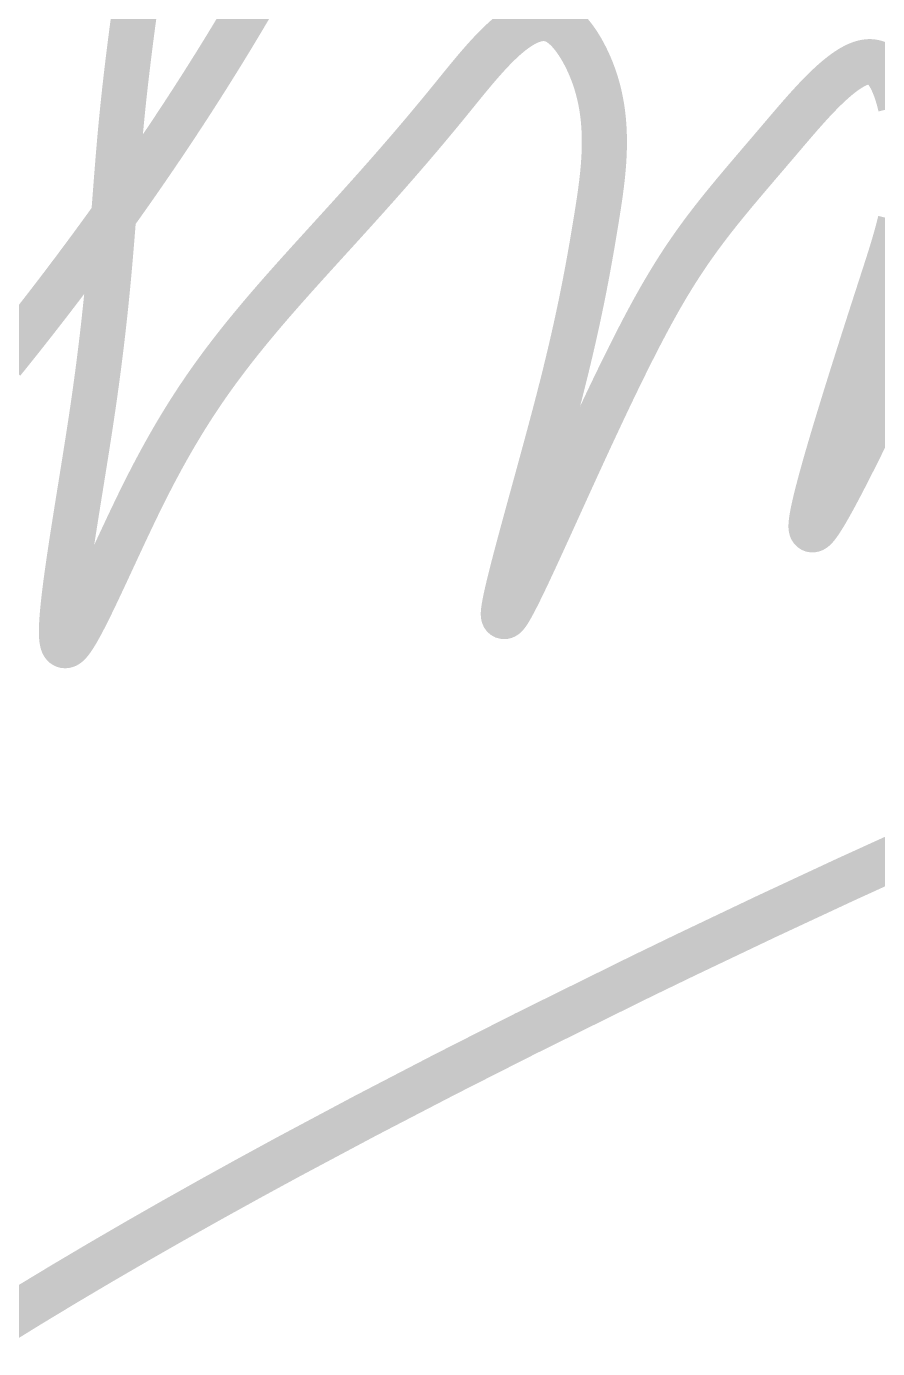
# Model space of a CAD drawing. Header units: millimetres. Extents: x 480521 to 6014615, y -961280 to 187869.
# Drawn here: x 754686.3 to 754912.5, y 12623.2 to 12974.5 of the extents above; entities that cross this region are included whole.
import ezdxf
from ezdxf.enums import TextEntityAlignment as Align

# ---------------------------------------------------------------- set-up
doc = ezdxf.new("R2010")
doc.units = ezdxf.units.MM
doc.header["$LTSCALE"] = 600
doc.header["$MEASUREMENT"] = 0
doc.layers.get('0').update_dxf_attribs({"lineweight": 0})
for name, color, linetype, lineweight in [('ISO', 153, 'Continuous', 13), ('LC Net thay', 7, 'Continuous', 25), ('LC Text1', 3, 'Continuous', 20)]:
    doc.layers.add(name, color=color, linetype=linetype, lineweight=lineweight)
doc.styles.add('Khungten', font='VHAVAN.TTF', dxfattribs={"width": 0.9, "height": 5000})
doc.styles.add('LC 1', font='VHAVANB.TTF')
doc.styles.add('Title', font='VHBLACK.TTF')

# ---------------------------------------------------------------- blocks, each defined once
blk = doc.blocks.new('mr thuan')
at = {"layer": 'ISO', "ltscale": 2, "const_width": 40}
for points in [[(1199.941209028202, -1087.692581086754), (1208.078632201708, -1077.59461037982), (1216.168902048532, -1067.459871668631), (1224.212099679902, -1057.287870244603), (1232.208306207074, -1047.078111399227), (1240.157602741288, -1036.830100423933), (1248.060070393793, -1026.543342610195), (1255.915790275831, -1016.217343249446), (1263.724843498643, -1005.851607633143), (1271.487311173481, -995.4456410527491), (1279.203274411582, -984.9989487997082), (1289.948104167066, -970.2759939999669), (1294.495960932629, -963.9814472237194), (1302.071971623427, -953.4103125526453), (1309.599504796905, -942.7982174190402), (1317.077203200137, -932.1457589719648), (1324.503709580247, -921.4535343604512), (1331.87766668433, -910.7221407335892), (1339.197717259492, -899.9521752404253), (1346.462504052823, -889.1442350300058), (1353.670669811439, -878.2989172514062), (1360.820857282441, -867.4168190536875), (1367.911709212927, -856.498537585896), (1374.941868350001, -845.5446699970926), (1381.909977440766, -834.5558134363382), (1388.814679232324, -823.5325650526938), (1395.65461647178, -812.4755219952058), (1402.428431906232, -801.3852814129496), (1409.134768282784, -790.2624404549715), (1415.772268348541, -779.1075962703326), (1422.339574850605, -767.9213460080937)], [(1317.875242458704, -769.0678365086205), (1316.993123285007, -775.498745169345), (1316.12494381766, -781.904894225765), (1315.271376114684, -788.284810735975), (1314.433092234103, -794.6370217580406), (1313.610764233934, -800.9600543500128), (1312.805064172197, -807.2524355700007), (1312.016664106912, -813.5126924760552), (1311.2462360961, -819.7393521262711), (1310.494452197781, -825.9309415786993), (1309.761984469977, -832.0859878914198), (1309.049504970702, -838.2030181225273), (1308.357685757983, -844.2805593300582), (1307.687198889838, -850.3171385721216), (1307.038716424286, -856.3112829067686), (1306.412910419349, -862.2615193920792), (1305.685565688938, -869.414537057979), (1305.231798966412, -874.0249459034094), (1304.675733931024, -879.8407033678377), (1304.140268542465, -885.6191493033693), (1303.623409259737, -891.3657966893225), (1303.123162541851, -897.0861585051025), (1302.164532636594, -908.4700773434015), (1301.24843049877, -919.8150096531608), (1300.358907800433, -931.1650592692167), (1299.480016213631, -942.5643300264055), (1299.039573234575, -948.2962057813129), (1298.595807410427, -954.0569257595635), (1298.146725200189, -959.8520029405336), (1297.690333062874, -965.6869503035705), (1297.224637457482, -971.5672808280215), (1296.747644843024, -977.4985074932338), (1296.257361678508, -983.4861432785983), (1295.751794422948, -989.5357011634478), (1295.228949535329, -995.652694127115), (1294.686833474676, -1001.842635148991), (1294.123452699991, -1008.111037208437), (1293.536813670282, -1014.463413284771), (1292.924922844555, -1020.905276357385), (1292.608885026628, -1024.161488323341), (1292.285786681819, -1027.442139405612), (1291.955378617513, -1030.747918726629), (1291.61741164108, -1034.079515408812), (1291.271636559897, -1037.437618574593), (1290.917804181343, -1040.822917346362), (1290.55566531279, -1044.236100846552), (1290.184970761617, -1047.677858197581), (1289.805471335196, -1051.148878521883), (1289.416917840907, -1054.64985094186), (1289.019061086125, -1058.181464579931), (1288.611651878222, -1061.74440855853), (1288.194441024581, -1065.33937200006), (1287.767179332572, -1068.967044026955), (1287.329617609568, -1072.628113761617), (1286.881506662954, -1076.323270326495), (1286.422597300101, -1080.053202843977), (1285.952640328385, -1083.818600436498), (1285.471386555182, -1087.620152226475), (1284.978586787867, -1091.458547336326), (1284.473991833816, -1095.33447488847), (1283.957352500409, -1099.248624005326), (1283.42841959502, -1103.201683809326), (1282.886943925019, -1107.194343422874), (1282.332676297789, -1111.227291968404), (1281.7653675207, -1115.301218568304), (1281.184768401134, -1119.416812345036), (1280.590629746461, -1123.574762420991), (1279.982702364061, -1127.7757579186), (1279.36073706131, -1132.020487960268), (1278.835647378757, -1135.564019578742), (1278.074064592896, -1140.642709924839), (1277.410465258647, -1145.016359593967), (1276.734808861806, -1149.426822459165), (1276.048216437022, -1153.870334153005), (1275.351809018965, -1158.343130308043), (1273.93403334168, -1167.361518531921), (1272.49045010722, -1176.451872191232), (1271.030027592893, -1185.584076346437), (1268.094537833782, -1203.853576386275), (1266.637407143582, -1212.930642391802), (1265.199310282667, -1221.929099135014), (1264.490202124849, -1226.389438114638), (1263.789215528337, -1230.818831676341), (1263.097471527792, -1235.213515452691), (1262.416091157877, -1239.569725076231), (1261.746195453252, -1243.883696179531), (1261.088905448578, -1248.151664395133), (1260.445342178518, -1252.369865355591), (1259.81662667773, -1256.534534693477), (1259.20387998088, -1260.641908041347), (1258.608223122625, -1264.688221031742), (1258.030777137628, -1268.669709297217), (1257.472663060555, -1272.582608470344), (1256.935001926056, -1276.423154183678), (1256.418914768805, -1280.187582069746), (1255.925522623456, -1283.872127761133), (1255.455946524671, -1287.473026890395), (1255.011307507113, -1290.986515090073), (1254.592726605442, -1294.408827992724), (1254.201324854319, -1297.736201230917), (1254.016166483547, -1299.363109111), (1253.838223288411, -1300.964870437194), (1253.66763539824, -1302.54101466354), (1253.50454294237, -1304.091071244111), (1253.349086050133, -1305.614569632991), (1253.201404850861, -1307.111039284238), (1253.06163947389, -1308.580009651923), (1252.929930048551, -1310.021010190118), (1252.806416704174, -1311.433570352892), (1252.691239570093, -1312.817219594304), (1252.584538775642, -1314.17148736844), (1252.486454450151, -1315.495903129369), (1252.397126722957, -1316.78999633115), (1252.316695723392, -1318.053296427854), (1252.245301580784, -1319.285332873551), (1252.183084424469, -1320.485635122313), (1252.130184383779, -1321.653732628212), (1252.086741588046, -1322.789154845319), (1252.052896166606, -1323.89143122769), (1252.028788248786, -1324.960091229412), (1252.014557963925, -1325.99466430454), (1252.010345441351, -1326.994679907148), (1252.016290810396, -1327.959667491305), (1252.0325342004, -1328.889156511097), (1252.059215740686, -1329.782676420567), (1252.096475560593, -1330.639756673787), (1252.144453789453, -1331.459926724856), (1252.203290556597, -1332.242716027802), (1252.273125991356, -1332.98765403674), (1252.354100223067, -1333.694270205699), (1252.446353381059, -1334.362093988762), (1252.550025594668, -1334.990654840003), (1252.665256993227, -1335.579482213492), (1252.792187706062, -1336.128105563301), (1252.930957862514, -1336.636054343486), (1253.081707591908, -1337.102858008133), (1253.244577023583, -1337.528046011299), (1253.41970628687, -1337.911147807055), (1253.607235511099, -1338.251692849473), (1253.807304825605, -1338.549210592624), (1254.02005435972, -1338.803230490579), (1254.245624242776, -1339.01328199741), (1254.484154604106, -1339.178894567172), (1254.735785573044, -1339.299597653953), (1255.000657278924, -1339.374920711809), (1255.278909851077, -1339.404393194811), (1255.570683418831, -1339.38754455703), (1255.876118111526, -1339.323904252538), (1256.195354058491, -1339.213001735407), (1256.460624478234, -1339.090011342079), (1256.875699435619, -1338.84785491541), (1257.236711505622, -1338.594029642758), (1257.611392387334, -1338.293555903409), (1257.999567291718, -1337.947097436612), (1258.401061429722, -1337.555317981591), (1258.815700012306, -1337.11888127758), (1259.243308250425, -1336.638451063816), (1259.683711355035, -1336.114691079521), (1260.136734537093, -1335.548265063931), (1260.602203007555, -1334.939836756283), (1261.079941977376, -1334.290069895811), (1261.56977665751, -1333.599628221738), (1262.071532258917, -1332.869175473301), (1262.585033992549, -1332.099375389735), (1263.110107069369, -1331.290891710261), (1263.646576700325, -1330.444388174146), (1264.194268096377, -1329.560528520567), (1264.753006468483, -1328.639976488805), (1265.322617027596, -1327.68339581808), (1265.902924984668, -1326.691450247614), (1266.493755550666, -1325.664803516644), (1267.094933936536, -1324.604119364405), (1267.706285353237, -1323.51006153012), (1268.327635011727, -1322.383293753039), (1268.958808122963, -1321.224479772383), (1269.599629897897, -1320.03428332739), (1270.249925547487, -1318.81336815728), (1270.909520282687, -1317.562398001304), (1271.578239314458, -1316.28203659867), (1272.255907853749, -1314.972947688642), (1272.942351111524, -1313.635795010428), (1273.637394298734, -1312.271242303279), (1274.340862626334, -1310.879953306416), (1275.052581305285, -1309.46259175906), (1275.772375546538, -1308.019821400463), (1276.500070561051, -1306.552305969861), (1277.978463753683, -1303.545694849527), (1279.486362570828, -1300.448068311918), (1281.022368700134, -1297.26473627091), (1282.58508382925, -1294.001008640349), (1284.173109645824, -1290.662195334095), (1285.785047837504, -1287.253606266022), (1287.419500091935, -1283.780551349962), (1289.075068096772, -1280.248340499806), (1290.750353539657, -1276.662283629412), (1292.443958108241, -1273.027690652612), (1294.154483490176, -1269.349871483297), (1295.880531373103, -1265.634136035311), (1297.620703444674, -1261.88579422253), (1299.373601392541, -1258.110155958784), (1302.911981667738, -1250.498229733916), (1306.484485699879, -1242.840836671574), (1310.079926990158, -1235.180456082657), (1313.687119039754, -1227.559567278033), (1315.491625818417, -1223.777207079489), (1317.294875349857, -1220.0206495686), (1319.095469321717, -1216.295204659225), (1320.892009421648, -1212.606182265226), (1322.6830973373, -1208.958892300463), (1323.585693179688, -1207.133319646236), (1326.244261483043, -1201.807300625398), (1328.014026645258, -1198.30448138091), (1329.776951648277, -1194.849174862204), (1331.533323892269, -1191.440493995353), (1333.283430777396, -1188.077551706374), (1335.027559703827, -1184.759460921327), (1336.765998071733, -1181.48533456627), (1338.49903328127, -1178.254285567222), (1340.226952732613, -1175.065426850255), (1341.95004382592, -1171.9178713414), (1343.668593961367, -1168.810731966703), (1345.382890539109, -1165.743121652209), (1347.093220959323, -1162.714153323977), (1348.799872622167, -1159.722939908039), (1350.503132927814, -1156.768594330439), (1352.203289276422, -1153.850229517237), (1353.900629068165, -1150.966958394463), (1355.595439703204, -1148.117893888179), (1357.288008581709, -1145.302148924413), (1358.978623103842, -1142.518836429226), (1360.667570669772, -1139.767069328664), (1362.355138679664, -1137.04596054877), (1364.041614533686, -1134.354623015577), (1365.727285632001, -1131.692169655144), (1367.412439374777, -1129.0577133935), (1369.097363162182, -1126.450367156722), (1370.782344394378, -1123.869243870839), (1372.467670471538, -1121.313456461881), (1375.840506761393, -1116.274340978998), (1379.218171233086, -1111.325924116405), (1382.602963087935, -1106.461109282507), (1385.99718152728, -1101.672799885637), (1389.40312575244, -1096.953899334185), (1392.823094964755, -1092.297311036513), (1396.25938836555, -1087.695938400982), (1399.714305156147, -1083.142684835955), (1404.135993962351, -1077.413786674733), (1406.689100280546, -1074.152390740725), (1410.212381278383, -1069.703903792586), (1413.760659337117, -1065.281634650688), (1417.334600846418, -1060.88223750169), (1420.934872195943, -1056.50236653231), (1424.562139775357, -1052.138675929222), (1428.217069974311, -1047.7878198791), (1431.900329182474, -1043.446452568634), (1435.612583789509, -1039.111228184513), (1439.354500185069, -1034.778800913424), (1443.126744758825, -1030.445824942042), (1446.929983900431, -1026.108954457057), (1450.764883999549, -1021.764843645156), (1454.632111445844, -1017.410146693015), (1458.532332628973, -1013.041517787336), (1462.466213938598, -1008.65561111478), (1466.434421764381, -1004.24908086205), (1470.437622495981, -999.818581215819), (1474.476482523063, -995.3607663627918), (1478.551668235283, -990.8722904896276), (1482.663846022308, -986.34980778303), (1486.813682273794, -981.7899724296731), (1491.001843379407, -977.1894386162312), (1495.228995728805, -972.5448605294223), (1499.495805711646, -967.8528923559061), (1503.802939717596, -963.1101882823568), (1508.151064136317, -958.3134024954925), (1512.540845357467, -953.4591891819728), (1516.972949770705, -948.544202528501), (1521.4480437657, -943.5650967217371), (1525.966793732106, -938.5185259483551), (1530.529866059584, -933.4011443951022), (1535.137927137799, -928.2096062486089), (1539.79164335641, -922.9405656955932), (1544.491681105075, -917.5906769227004), (1549.238706773463, -912.1565941166482), (1551.630048324321, -909.4069343845331), (1554.033386751231, -906.634971464111), (1556.448805352898, -903.8402871287544), (1558.876387428038, -901.0224631517776), (1561.316216275351, -898.181081306524), (1563.768375193547, -895.3157233663223), (1566.232947481334, -892.4259711045161), (1568.710016437421, -889.511406294434), (1571.199665360509, -886.5716107094195), (1573.701977549314, -883.6061661228014), (1576.217036302543, -880.614654307923), (1578.744924918898, -877.5966570381133), (1581.28572669709, -874.5517560867011), (1583.839524935825, -871.4795332270442), (1586.406402933811, -868.3795702324569), (1588.986443989761, -865.2514488762681), (1591.579731402373, -862.0947509318503), (1594.186348470364, -858.9090581725031), (1596.561409247632, -855.9951166961109), (1599.439628275621, -852.4509600295423), (1604.741516816121, -845.9120219432516), (1610.082682094195, -839.359222587198), (1615.453634385907, -832.8606500158639), (1618.147315123148, -829.6529762914724), (1620.844883967315, -826.4843922836881), (1623.545154702926, -823.3634089993138), (1626.246941114481, -820.2985374451382), (1628.94905698649, -817.2982886279788), (1631.65031610346, -814.3711735546531), (1634.3495322499, -811.5257032319496), (1637.045519210318, -808.7703886666859), (1638.391931053426, -807.4291994827072), (1639.737090769217, -806.1137408656505), (1641.080850080758, -804.8250766913698), (1642.423060711109, -803.5642708356754), (1643.763574383334, -802.3323871744651), (1645.1022428205, -801.1304895835638), (1646.438917745669, -799.9596419388254), (1647.773450881898, -798.820908116104), (1649.10569395226, -797.7153519912536), (1650.43549867981, -796.6440374401136), (1651.76271678762, -795.6080283385527), (1653.087199998743, -794.6083885624103), (1654.408800036254, -793.6461819875258), (1655.727368623207, -792.7224724897678), (1657.042757482672, -791.8383239449904), (1658.354818337706, -790.9948002290184), (1659.663402911377, -790.192965217735), (1660.968362926753, -789.4338827869797), (1662.269550106885, -788.7186168125918), (1663.566816174847, -788.0482311704254), (1664.860012853696, -787.4237897363346), (1666.148991866499, -786.8463563861733), (1667.433604936323, -786.3169949957955), (1668.713703786223, -785.8367694410554), (1669.989140139267, -785.4067435977777), (1671.259765718518, -785.0279813418456), (1672.525432247039, -784.701546549084), (1673.785991447894, -784.4285030953615), (1675.04129504415, -784.2099148565176), (1676.291194758862, -784.0468457084062), (1677.535542315101, -783.9403595268814), (1678.774189435928, -783.8915201877826), (1680.006987844401, -783.901391566993), (1681.233789263595, -783.9710375403229), (1682.454445416563, -784.1015219836409), (1683.668808026378, -784.2939087728009), (1684.876728816085, -784.5492617836426), (1686.078059508771, -784.8686448920344), (1687.272651827487, -785.2531219738157), (1688.460357495296, -785.7037569048407), (1689.641028235266, -786.2216135609633), (1690.536396259267, -786.6622689561336), (1691.98054924297, -787.4621837218438), (1693.138623605028, -788.1828648801893), (1694.2882016769, -788.9674880406965), (1695.428747145936, -789.8137494760304), (1696.559723699484, -790.719345458856), (1697.680595024885, -791.6819722618529), (1698.790824809494, -792.6993261576863), (1699.889876740654, -793.7691034190357), (1700.977214505718, -794.8890003185516), (1702.052301792024, -796.0567131289135), (1703.114602286932, -797.2699381227867), (1704.163579677781, -798.5263715728506), (1705.198697651918, -799.8237097517558), (1706.219419896697, -801.1596489321964), (1707.225210099463, -802.531885386823), (1708.215531947561, -803.938115388315), (1709.189849128343, -805.3760352093232), (1710.147625329151, -806.8433411225415), (1711.088324237338, -808.337729400635), (1712.01140954025, -809.8568963162543), (1712.91634492523, -811.3985381420789), (1713.802594079632, -812.9603511507885), (1715.516888446087, -816.1352758075082), (1717.150002138391, -819.3632404677774), (1718.697644655327, -822.6258153129311), (1719.623762274336, -824.6837245157803), (1721.522150407774, -829.1888102506491), (1722.799288067483, -832.4768633625936), (1723.989198184736, -835.7684168504056), (1725.094084689936, -839.0630034274363), (1726.116151513477, -842.3601558069495), (1727.057602585766, -845.6594067022525), (1727.920641837201, -848.9602888265508), (1728.707473198185, -852.2623348932102), (1729.420300599111, -855.5650776154653), (1730.061327970383, -858.8680497066234), (1730.632759242402, -862.170783879963), (1731.136798345568, -865.4728128487623), (1731.575649210281, -868.7736693262996), (1731.951515766938, -872.0728860258678), (1732.266601945943, -875.3699956607597), (1732.523111677696, -878.6645309442247), (1732.723248892595, -881.9560245895846), (1732.869217521042, -885.2440093100886), (1732.963221493435, -888.5280178190442), (1733.007464740178, -891.8075828297151), (1733.004151191664, -895.0822370554088), (1732.955484778304, -898.3515132093889), (1732.863669430488, -901.6149440049485), (1732.730909078618, -904.8720621553512), (1732.559407653098, -908.1224003739044), (1732.351369084328, -911.3654913738865), (1732.108997302705, -914.6008678685757), (1731.834496238629, -917.8280625712505), (1731.530069822504, -921.046608195189), (1731.197921984727, -924.2560374536988), (1730.840256655698, -927.4558830600436), (1730.459277765818, -930.6456777275162), (1729.636195025108, -936.9932450989436), (1728.746305205794, -943.2950012742658), (1727.80723975108, -949.5472079597384), (1726.836630104164, -955.7461268616316), (1726.336651240883, -958.8765153407585), (1724.860122906961, -967.9761826086033), (1723.859732138342, -974.0185636004462), (1722.847948231069, -980.0243963482062), (1721.822184162622, -986.0026627890475), (1719.718367452122, -997.9124244986597), (1718.635140765029, -1003.861883641759), (1717.527585826676, -1009.819704226611), (1716.393115614541, -1015.794868190394), (1715.229143106106, -1021.796357470274), (1714.033081278849, -1027.833154003398), (1712.802343110248, -1033.914239726961), (1711.534341577779, -1040.048596578112), (1710.226489658926, -1046.245206494015), (1708.876200331164, -1052.513051411865), (1707.480886571971, -1058.861113268795), (1706.765537086052, -1062.068032404801), (1706.037961358827, -1065.298374001999), (1705.297836012487, -1068.553260802568), (1704.544837669211, -1071.833815548642), (1703.778642951191, -1075.14116098237), (1702.998928480603, -1078.476419845887), (1702.205370879641, -1081.840714881342), (1701.397646770482, -1085.235168830885), (1700.575432775313, -1088.660904436663), (1699.738405516324, -1092.119044440828), (1698.886241615692, -1095.610711585512), (1698.018617695605, -1099.137028612866), (1697.135210378248, -1102.699118265038), (1696.23569628581, -1106.298103284178), (1695.319752040468, -1109.93510641242), (1694.387054264414, -1113.611250391928), (1693.437279579826, -1117.327657964823), (1692.773843964154, -1119.908146889415), (1691.485753174649, -1124.884178756838), (1690.485254403426, -1128.721065739781), (1689.469745733255, -1132.593027976487), (1688.440357238076, -1136.497001831842), (1687.39821899185, -1140.429923670818), (1686.344461068536, -1144.388729858372), (1684.206606486485, -1152.371740739007), (1682.035834083581, -1160.421525393351), (1677.631698181882, -1176.623379701588), (1675.416415866421, -1184.726431194707), (1673.204378096769, -1192.798220139957), (1671.0046254646, -1200.814237456929), (1668.826198561572, -1208.749974065286), (1667.747807443382, -1212.680078016114), (1666.678137979357, -1216.580920884619), (1665.618320243448, -1220.449439035758), (1664.569484309613, -1224.282568834504), (1663.532760251819, -1228.0772466458), (1662.509278144014, -1231.83040883459), (1661.500168060164, -1235.538991765818), (1660.50656007422, -1239.199931804455), (1659.529584260148, -1242.81016531543), (1658.570370691898, -1246.366628663716), (1657.630049443436, -1249.866258214257), (1656.709750588714, -1253.305990331981), (1655.810604201695, -1256.682761381875), (1654.933740356337, -1259.993507728868), (1654.080289126592, -1263.235165737933), (1653.251380586426, -1266.404671773984), (1652.44814480979, -1269.498962201993), (1651.671711870651, -1272.514973386918), (1650.923211842957, -1275.449641693704), (1650.203774800677, -1278.299903487306), (1649.51453081776, -1281.06269513267), (1648.856609968167, -1283.734952994739), (1648.231142325858, -1286.313613438469), (1647.930931605548, -1287.566887242516), (1647.639257964791, -1288.795612828821), (1647.356262662834, -1289.999407243027), (1647.082086958922, -1291.177887530735), (1646.8168721123, -1292.330670737589), (1646.560759382213, -1293.457373909172), (1646.313890027905, -1294.557614091129), (1646.076405308617, -1295.631008329074), (1645.8484464836, -1296.677173668621), (1645.630154812097, -1297.695727155398), (1645.421671553351, -1298.686285835021), (1645.223137966608, -1299.648466753104), (1645.034695311115, -1300.58188695526), (1644.85648484611, -1301.486163487105), (1644.688647830844, -1302.360913394281), (1644.531325524564, -1303.205753722403), (1644.384659186504, -1304.02030151707), (1644.248790075919, -1304.804173823912), (1644.123859452051, -1305.556987688542), (1644.010008574143, -1306.27836015659), (1643.907378701442, -1306.967908273669), (1643.816111093191, -1307.625249085409), (1643.736347008635, -1308.249999637395), (1643.668227707018, -1308.841776975285), (1643.611894447586, -1309.400198144678), (1643.567488489585, -1309.924880191204), (1643.535151092259, -1310.415440160461), (1643.51502351485, -1310.871495098094), (1643.507247016609, -1311.292662049702), (1643.511962856774, -1311.678558060914), (1643.529312294595, -1312.028800177359), (1643.54890275345, -1312.251170618401), (1643.602391900076, -1312.621035963777), (1643.658105616134, -1312.863124643467), (1643.726487900076, -1313.069553998488), (1643.807449996784, -1313.24060342701), (1643.900903151127, -1313.37655232726), (1644.006758607989, -1313.477680097465), (1644.124927612243, -1313.544266135796), (1644.255321408767, -1313.576589840493), (1644.39785124244, -1313.574930609757), (1644.552428358133, -1313.539567841784), (1644.718964000727, -1313.470780934789), (1644.897369415095, -1313.368849286999), (1645.087555846116, -1313.234052296597), (1645.28943453867, -1313.066669361811), (1645.502916737627, -1312.866979880855), (1645.727913687868, -1312.635263251912), (1645.964336634272, -1312.37179887321), (1646.21209682171, -1312.076866142947), (1646.47110549506, -1311.750744459336), (1646.741273899202, -1311.39371322059), (1647.022513279007, -1311.006051824923), (1647.314734879361, -1310.588039670532), (1647.617849945131, -1310.139956155646), (1647.931769721199, -1309.662080678434), (1648.256405452441, -1309.154692637152), (1648.591668383731, -1308.61807142997), (1648.937469759949, -1308.05249645513), (1649.293720825968, -1307.458247110815), (1649.660332826672, -1306.83560279524), (1650.037217006928, -1306.18484290663), (1650.424284611621, -1305.506246843172), (1650.821446885624, -1304.800094003091), (1651.228615073815, -1304.066663784601), (1651.645700421064, -1303.306235585886), (1652.072614172259, -1302.519088805173), (1652.50926757227, -1301.705502840661), (1652.955571865972, -1300.865757090563), (1653.411438298248, -1300.000130953107), (1653.876778113969, -1299.108903826476), (1654.351502558016, -1298.192355108884), (1654.835522875263, -1297.250764198543), (1655.328750310582, -1296.284410493667), (1655.831096108861, -1295.293573392468), (1656.34247151497, -1294.278532293145), (1656.862787773785, -1293.239566593911), (1657.391956130185, -1292.176955692965), (1658.476494115239, -1289.981915878816), (1659.595375429155, -1287.695648036373), (1660.747890030936, -1285.320387351283), (1661.933327879604, -1282.858369009235), (1663.150978934169, -1280.311828195903), (1664.400133153642, -1277.683000096964), (1665.680080497041, -1274.974119898077), (1666.99011092338, -1272.187422784918), (1668.329514391666, -1269.325143943162), (1669.69758086092, -1266.38951855847), (1671.093600290151, -1263.382781816545), (1672.516862638375, -1260.307168903018), (1673.966657864607, -1257.164915003581), (1675.442275927853, -1253.958255303922), (1676.943006787136, -1250.689424989687), (1678.468140401463, -1247.360659246551), (1680.016966729851, -1243.97419326019), (1681.588775731314, -1240.532262216293), (1683.18285736486, -1237.037101300506), (1684.79850158951, -1233.490945698519), (1686.434998364275, -1229.896030596006), (1688.091637648165, -1226.254591178615), (1689.767709400196, -1222.568862632048), (1691.462503579383, -1218.841080141952), (1693.175310144743, -1215.073478894003), (1694.905419055278, -1211.268294073889), (1696.652120270013, -1207.427760867286), (1698.414703747956, -1203.554114459839), (1700.192459448124, -1199.649590037225), (1701.984677329525, -1195.716422785132), (1703.790647351179, -1191.756847889235), (1705.609659472095, -1187.773100535182), (1709.283969847769, -1179.74202919536), (1713.001928128662, -1171.641090251025), (1716.757853986881, -1163.488165187562), (1720.546067094536, -1155.301135490357), (1724.36088712373, -1147.097882644768), (1732.047626635183, -1130.714233449966), (1735.90818546166, -1122.569600071511), (1739.772629898111, -1114.480269486186), (1743.63527961665, -1106.464123179365), (1747.490454289382, -1098.539042636432), (1749.413463381105, -1094.616239990602), (1751.332473588413, -1090.72290934276), (1753.246774870327, -1086.861285878578), (1755.15565718586, -1083.033604783719), (1757.058410494021, -1079.242101243857), (1758.954324753824, -1075.489010444682), (1760.842689924288, -1071.776567571855), (1762.722795964419, -1068.107007811035), (1764.593932833235, -1064.482566347928), (1766.455390489748, -1060.905478368164), (1768.306458892974, -1057.377979057448), (1770.146428001925, -1053.902303601426), (1771.974587775614, -1050.480687185787), (1773.790228173053, -1047.115364996207), (1775.561592451588, -1043.865235770063), (1777.381399703805, -1040.561812270156), (1779.157186478751, -1037.373809477896), (1780.920936683226, -1034.242628499866), (1782.67358752096, -1031.166333997971), (1784.416076195681, -1028.142990634078), (1786.149339911113, -1025.170663070079), (1787.874315870984, -1022.247415967882), (1789.591941279014, -1019.371313989366), (1791.303153338929, -1016.540421796424), (1793.008889254466, -1013.752804050935), (1794.710086229341, -1011.006525414807), (1796.407681467277, -1008.299650549918), (1798.102612172002, -1005.630244118176), (1799.795815547244, -1002.996370781446), (1801.48822879673, -1000.39609520165), (1803.180789124177, -997.8274820406514), (1804.874433733319, -995.2885959603445), (1806.570099827877, -992.7775016226369), (1808.268724611582, -990.2922636894073), (1811.678599061317, -985.391615683955), (1815.11155471233, -980.5711692390905), (1818.575089194423, -975.8154416499747), (1822.076700137412, -971.1089502117102), (1825.623885171084, -966.4362122194143), (1829.224141925253, -961.7817449682334), (1832.884968029721, -957.1300657532847), (1836.613861114289, -952.4656918697001), (1840.418318808766, -947.7731406125968), (1844.305838742956, -943.036929277092), (1846.283090059253, -940.6476127346687), (1848.283918546658, -938.2415751583321), (1850.309261408889, -935.8168812099466), (1852.36005584968, -933.3715955514199), (1854.437239072748, -930.9037828446308), (1856.541748281823, -928.4115077514871), (1858.674520680634, -925.8928349338676), (1860.836493472896, -923.3458290536655), (1863.028603862345, -920.7685547727742), (1865.251789052701, -918.159076753087), (1867.506986247692, -915.5154596564826), (1869.795132651041, -912.8357681448688), (1872.117165466476, -910.1180668801098), (1874.47402189772, -907.3604205241281), (1876.866639148502, -904.5608937387879), (1879.295954422545, -901.7175511859969), (1881.762904923573, -898.8284575276339), (1884.26842785531, -895.8916774256068), (1886.813460421494, -892.9052755417797), (1889.674154658976, -889.5436676007812), (1892.025245114724, -886.7773927677335), (1894.689685055971, -883.6435000175261), (1897.388518321743, -880.476508213731), (1900.118002667892, -877.2872897905618), (1905.653955624788, -870.8856628229114), (1908.452939747262, -867.6949991468573), (1911.267605973564, -864.5255985882686), (1914.094212059557, -861.3883335813589), (1916.929015761107, -858.2940765603271), (1919.76827483407, -855.2536999593867), (1922.60824703431, -852.2780762127513), (1925.445190117691, -849.3780777546344), (1928.275361840075, -846.5645770192496), (1929.6867389896, -845.1936609332624), (1931.095019957324, -843.8484464407957), (1932.499736962727, -842.530292596115), (1933.900422225295, -841.2405584534863), (1935.296607964512, -839.9806030672044), (1936.687826399855, -838.751785491535), (1938.073609750812, -837.555464780773), (1939.453490236865, -836.3929999891552), (1940.827000077494, -835.2657501710055), (1942.193671492187, -834.1750743805605), (1943.553036700418, -833.1223316721153), (1944.904627921678, -832.1088810999499), (1946.247977375446, -831.1360817183304), (1947.582617281209, -830.2052925815515), (1948.908079858444, -829.3178727438499), (1950.223897326632, -828.4751812595496), (1951.529601905266, -827.6785771829018), (1952.824725813818, -826.9294195681723), (1954.108801271777, -826.229067469656), (1955.381360498624, -825.5788799416332), (1956.64193571384, -824.9802160383697), (1957.890059136913, -824.4344348141312), (1959.12526298732, -823.9428953232127), (1960.347079484545, -823.5069566198945), (1961.55504084807, -823.1279777584277), (1962.748679297383, -822.8073177931074), (1963.927527051965, -822.5463357782137), (1965.091116331292, -822.3463907680125), (1966.238979354854, -822.2088418167696), (1967.37064834213, -822.1350479787943), (1968.485655512606, -822.1263683083234), (1969.583533085759, -822.1841618596663), (1970.663813281077, -822.3097876870888), (1971.726028318044, -822.5046048448567), (1972.769710416138, -822.7699723872647), (1973.794391794843, -823.1072493685642), (1974.799604673644, -823.5177948430501), (1975.784881272022, -824.0029678650026), (1976.937344408303, -824.6837245157803), (1977.693807132157, -825.2023082341184), (1978.617011249731, -825.9161694261275), (1979.519507334731, -826.7033148755727), (1980.401437336102, -827.5613436054846), (1981.262943202793, -828.4878546388936), (1982.104166883746, -829.4804469988012), (1982.925250327913, -830.5367197082669), (1983.726335484233, -831.6542717903067), (1984.507564301653, -832.830702267951), (1985.269078729125, -834.0636101642158), (1986.011020715592, -835.3505945021461), (1986.733532209997, -836.6892543047725), (1987.436755161289, -838.0771885950962), (1988.120831518412, -839.511996396177), (1988.785903230313, -840.9912767310307), (1989.432112245937, -842.5126286226878), (1990.059600514232, -844.0736510941788), (1990.668509984145, -845.6719431685196), (1991.258982604621, -847.3051038687408), (1991.8311603246, -848.9707322178874), (1992.385185093037, -850.6664272389753), (1992.921198858872, -852.389787955035), (1993.439343571055, -854.138413389097), (1993.939761178528, -855.9099025641917), (1994.422593630239, -857.7018545033498), (1995.336070862162, -861.3375427659339)], [(1995.096767157487, -963.4799878813647), (1994.359086766075, -966.5152097652317), (1993.587679144675, -969.5620997182705), (1992.783625363125, -972.6233238278364), (1991.948006491257, -975.701548181285), (1991.081903598912, -978.7994388659863), (1990.186397755922, -981.9196619692812), (1989.262570032126, -985.0648835785396), (1988.311501497359, -988.2377697811025), (1987.334273221455, -991.44098666434), (1986.331966274251, -994.677200315622), (1985.305661725586, -997.949076822275), (1984.256440645291, -1001.259282271683), (1983.185384103206, -1004.610482751188), (1982.093573169164, -1008.005344348159), (1980.982088913002, -1011.446533149938), (1979.852012404557, -1014.936715243894), (1979.174792113074, -1017.026748244767), (1977.540384773205, -1022.072183989105), (1976.360929339349, -1025.715179247156), (1975.167091368377, -1029.404688737413), (1973.959904355474, -1033.137920530004), (1972.740401795811, -1036.912082695126), (1971.509617184562, -1040.724383302892), (1970.268584016907, -1044.5720304235), (1969.018335788027, -1048.452232127063), (1967.759905993094, -1052.36219648378), (1965.222635685775, -1060.26024543721), (1962.665041056367, -1068.243841845047), (1960.095390066283, -1076.290650268536), (1954.952990849742, -1092.484561407429), (1952.396778546114, -1100.586993245321), (1949.861581727462, -1108.663295343853), (1947.355668355205, -1116.691132264255), (1944.887306390749, -1124.648168567786), (1943.669790924392, -1128.593156663599), (1942.464763795513, -1132.512068815675), (1941.273258499295, -1136.402113094155), (1940.096308530912, -1140.260497569179), (1938.93494738554, -1144.084430310933), (1937.790208558356, -1147.871119389558), (1936.663125544535, -1151.617772875194), (1935.554731839256, -1155.321598838025), (1934.466060937695, -1158.979805348194), (1933.398146335032, -1162.589600475854), (1932.352021526436, -1166.148192291163), (1931.328720007092, -1169.652788864289), (1930.329275272172, -1173.100598265359), (1929.354720816853, -1176.488828564557), (1928.406090136312, -1179.814687832026), (1927.484416725725, -1183.075384137919), (1926.59073408027, -1186.268125552393), (1925.726075695125, -1189.390120145617), (1924.891475065466, -1192.438575987719), (1924.087965686464, -1195.410701148896), (1923.316581053303, -1198.303703699261), (1922.57835466116, -1201.114791708998), (1921.874320005205, -1203.841173248249), (1921.205510580618, -1206.480056387183), (1920.572959882578, -1209.028649195941), (1920.270604523255, -1210.268214248426), (1919.97770140626, -1211.484159744679), (1919.69437971849, -1212.676136693466), (1919.42076864684, -1213.843796103567), (1919.15699737821, -1214.986788983733), (1918.903195099494, -1216.104766342745), (1918.659490997594, -1217.197379189383), (1918.426014259403, -1218.264278532384), (1918.202894071819, -1219.305115380543), (1917.99025962174, -1220.319540742625), (1917.788240096059, -1221.30720562741), (1917.596964681681, -1222.267761043637), (1917.416562565493, -1223.200858000113), (1917.247162934404, -1224.106147505576), (1917.088894975299, -1224.983280568806), (1916.941887875084, -1225.831908198583), (1916.806270820653, -1226.651681403659), (1916.682172998899, -1227.442251192813), (1916.569723596727, -1228.203268574813), (1916.469051801028, -1228.934384558437), (1916.380286798703, -1229.635250152452), (1916.303557776646, -1230.30551636561), (1916.238993921757, -1230.94483420669), (1916.186724420932, -1231.552854684473), (1916.146878461066, -1232.129228807709), (1916.119585229055, -1232.673607585195), (1916.104973911803, -1233.185642025681), (1916.1031736962, -1233.664983137933), (1916.114313769147, -1234.111281930716), (1916.138523317539, -1234.524189412827), (1916.175931528276, -1234.903356593015), (1916.226667588249, -1235.248434480047), (1916.290860684363, -1235.559074082703), (1916.368640003511, -1235.834926409749), (1916.460134732588, -1236.07564246995), (1916.524618821277, -1236.20861269749), (1916.684682839561, -1236.450544879393), (1916.817664331473, -1236.584903951385), (1916.96430347507, -1236.684245433382), (1917.124487295725, -1236.748858774867), (1917.298102818811, -1236.779033425424), (1917.485037069706, -1236.775058834552), (1917.685177073781, -1236.737224451819), (1917.898409856418, -1236.665819726753), (1918.124622442985, -1236.56113410891), (1918.363701858863, -1236.4234570478), (1918.615535129422, -1236.253077992995), (1918.880009280037, -1236.050286394006), (1919.157011336087, -1235.815371700373), (1919.446428322943, -1235.548623361668), (1919.748147265982, -1235.250330827388), (1920.062055190578, -1234.920783547117), (1920.388039122103, -1234.560270970353), (1920.725986085938, -1234.16908254665), (1921.075783107455, -1233.747507725566), (1921.437317212029, -1233.295835956611), (1921.810475425034, -1232.814356689356), (1922.195144771846, -1232.303359373298), (1922.591212277839, -1231.763133458022), (1922.998564968388, -1231.19396839304), (1923.417089868872, -1230.596153627892), (1923.846674004657, -1229.969978612135), (1924.287204401127, -1229.315732795279), (1924.738568083652, -1228.633705626897), (1925.200652077609, -1227.924186556498), (1925.673343408373, -1227.187465033639), (1926.156529101314, -1226.423830507862), (1926.650096181813, -1225.633572428706), (1927.153931675246, -1224.816980245698), (1927.667922606979, -1223.974343408379), (1928.191956002396, -1223.105951366291), (1928.72591888687, -1222.212093568989), (1929.269698285771, -1221.293059465985), (1929.823181224478, -1220.349138506848), (1930.386254728368, -1219.380620141092), (1930.958805822811, -1218.38779381827), (1931.540721533183, -1217.370948987911), (1932.131888884862, -1216.330375099569), (1933.341526613633, -1214.179197947073), (1934.586815212122, -1211.93657795708), (1935.866850883333, -1209.604830725904), (1937.180729830256, -1207.186271849889), (1938.527548255905, -1204.683216925318), (1939.906402363264, -1202.097981548504), (1941.316388355342, -1199.432881315792), (1942.756602435133, -1196.690231823479), (1944.226140805637, -1193.872348667865), (1945.72409966986, -1190.981547445292), (1947.249575230791, -1188.020143752074), (1948.801663691436, -1184.99045318451), (1950.379461254794, -1181.894791338913), (1951.982064123862, -1178.735473811612), (1953.608568501641, -1175.51481619892), (1955.258070591131, -1172.235134097151), (1956.92966659533, -1168.898743102618), (1958.622452717234, -1165.50795881162), (1960.335525159851, -1162.065096820501), (1962.067980126172, -1158.572472725573), (1963.818913819203, -1155.032402123135), (1965.587422441935, -1151.447200609502), (1967.372602197374, -1147.819183781001), (1969.17354928852, -1144.150667233931), (1970.989359918367, -1140.44396656462), (1972.819130289918, -1136.701397369397), (1974.661956606174, -1132.925275244546), (1976.516935070129, -1129.11791578641), (1978.383161884787, -1125.281634591272), (1980.259733253144, -1121.418747255477), (1984.040294462957, -1113.62241654715), (1987.851388323568, -1105.747448431925), (1991.685784458965, -1097.812367680337), (1999.395562050107, -1081.835967350125)], [(1193.35768603082, -1942.07672481882), (1223.567218680888, -1923.444051952916), (1254.485836640979, -1904.769695479001), (1286.064119843071, -1886.069502711121), (1318.252648219153, -1867.359320963369), (1351.00200170121, -1848.654997549835), (1384.262760221234, -1829.97237978458), (1417.985503711203, -1811.327314981681), (1452.120812103109, -1792.73565045523), (1521.431443320671, -1755.775911487945), (1591.799293329808, -1719.219941395364), (1662.829001586411, -1683.194518690085), (1765.801211283018, -1632.34817817132), (1805.305421927547, -1613.2383514986), (1876.218312161331, -1579.47977082344), (1946.912539005305, -1546.536779398783), (2017.443360800607, -1514.393386456155)]]:
    blk.add_lwpolyline(points, dxfattribs=at)
blk = doc.blocks.new('lcdi fix')
at = {"xscale": 0.5, "yscale": 0.5, "zscale": 0.5}
blk.add_blockref('mr thuan', (37658.88695583952, -3936.329203777328), dxfattribs=at)
at = {"color": 7, "style": 'Khungten', "width": 0.8}
for tag, p in [('REVISION', (39498.75276287364, -10746.30405127808)), ('NGAYHT', (39546.07427452968, -11609.37101318493))]:
    blk.add_attdef(tag, text='', height=199.998925739526, dxfattribs=at).set_placement(p, align=Align.CENTER)
at = {"layer": 'LC Text1', "color": 3, "style": 'LC 1', "width": 1.834005631990714}
for tag, p, p2 in [('TENBANVE1', (36912.65778328942, -8885.760335756378), (40339.1450838642, -8885.760335756378)), ('TENBANVE2', (36912.65778328942, -9562.465661143795), (40339.1450838642, -9562.465661143795))]:
    blk.add_attdef(tag, text='', height=249.9999935159642, dxfattribs=at).set_placement(p, p2, align=Align.FIT)
at = {"layer": 'LC Text1', "style": 'Title', "width": 0.7}
blk.add_attdef('SOBANVE', text='', height=249.9999935159642, dxfattribs=at).set_placement((39561.98237367439, -13896.18081504657), align=Align.CENTER)

msp = doc.modelspace()

# ---------------------------------------------------------------- block references
at = {"layer": 'LC Net thay', "xscale": 0.6000000155618168, "yscale": 0.6000000155618168, "zscale": 0.6000000155618168}
msp.add_blockref('lcdi fix', (731724.637348058, 15573.58840865163), dxfattribs=at)

doc.saveas('drawing.dxf')
